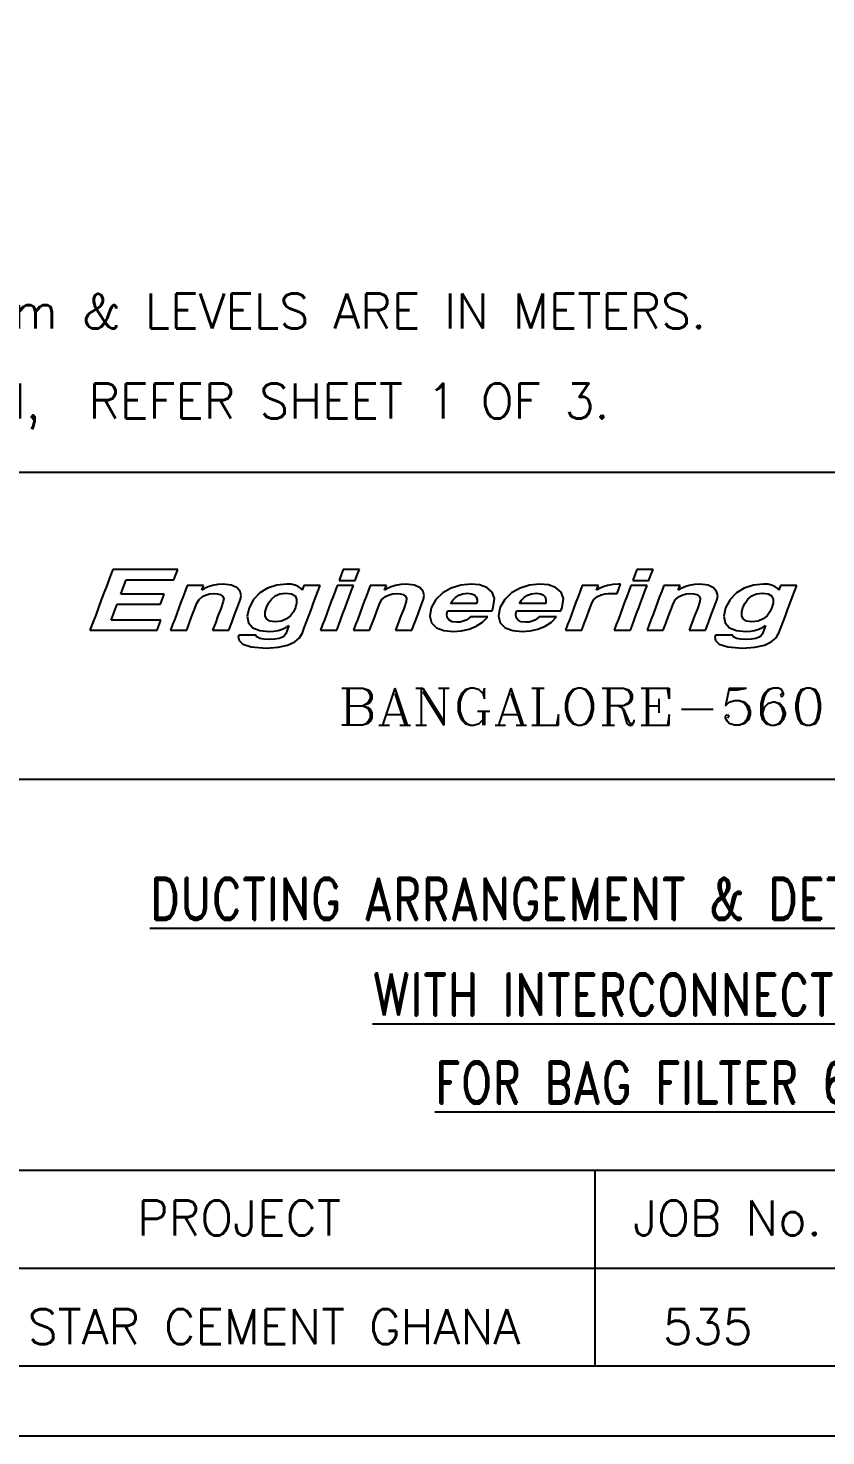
# Model space of a CAD drawing. Header units: inches. Extents: x 0 to 157513, y -28488 to 35640.
# Drawn here: x 149551 to 152977, y 0 to 6044 of the extents above; entities that cross this region are included whole.
import ezdxf
from ezdxf.enums import TextEntityAlignment as Align

# ---------------------------------------------------------------- set-up
doc = ezdxf.new("R2010")
doc.units = ezdxf.units.IN
doc.header["$LTSCALE"] = 400
doc.header["$MEASUREMENT"] = 0
doc.linetypes.add('0', pattern=[0])
doc.styles.add('ROMAND', font='romand.shx', dxfattribs={"width": 0.85})
doc.styles.add('ROMANS', font='romans')
doc.styles.add('Su Rekha', font='simplex.shx')

# ---------------------------------------------------------------- blocks, each defined once
blk = doc.blocks.new('A1 title blck promac')
at = {"color": 4, "linetype": '0'}
for p, q in [((2138894.4, -472474.2), (2149694.2, -472474.2)), ((2138894.4, -472474.2), (2149694.2, -472474.2)), ((2138894.4, -473792.3), (2149694.2, -473792.3)), ((2138894.4, -475472.3), (2149694.2, -475472.3)), ((2144467.3, -476312.3), (2144467.3, -475472.3)), ((2138894.4, -475892.3), (2149694.2, -475892.3))]:
    blk.add_line(p, q, dxfattribs=at)
blk.add_lwpolyline([(2099534.2, -476612.3), (2149994.2, -476612.3), (2149994.2, -440972.4), (2099534.2, -440972.4)], close=True, dxfattribs=at)
for points in [[(2100784.8, -476312.3), (2149694.2, -476312.3), (2149694.2, -441272.4), (2099834.2, -441272.4), (2099834.2, -470227.9)], [(2142383.3, -472925.2), (2142371.2, -472957.8)], [(2142395.5, -472893), (2142383.3, -472925.2)], [(2142430.8, -472893), (2142395.5, -472893)], [(2142465.4, -472893), (2142430.8, -472893)], [(2142441.4, -472967.6), (2142453.2, -472936.6)], [(2142453.2, -472936.6), (2142504.2, -472936.6)], [(2142500.3, -472893), (2142465.4, -472893)], [(2142535.2, -472893), (2142500.3, -472893)], [(2142504.2, -472936.6), (2142555.6, -472936.6)], [(2142569.8, -472893), (2142535.2, -472893)], [(2142555.6, -472936.6), (2142606.3, -472936.6)], [(2142604.7, -472893), (2142569.8, -472893)], [(2142639.6, -472893), (2142604.7, -472893)], [(2142606.3, -472936.6), (2142657.7, -472936.6)], [(2142674.6, -472893), (2142639.6, -472893)], [(2142657.7, -472936.6), (2142674.6, -472893)], [(2143376.7, -472916.1), (2143367.7, -472939.3)], [(2143367.7, -472939.3), (2143402.2, -472939.3)], [(2143385.4, -472893), (2143376.7, -472916.1)], [(2143419.9, -472893), (2143385.4, -472893)], [(2143402.2, -472939.3), (2143437.2, -472939.3)], [(2143454.8, -472893), (2143419.9, -472893)], [(2143437.2, -472939.3), (2143445.8, -472916.1)], [(2143445.8, -472916.1), (2143454.8, -472893)], [(2144637.8, -472916.1), (2144628.8, -472939.3)], [(2144628.8, -472939.3), (2144663.3, -472939.3)], [(2144646.4, -472893), (2144637.8, -472916.1)], [(2144681, -472893), (2144646.4, -472893)], [(2144663.3, -472939.3), (2144698.2, -472939.3)], [(2144715.9, -472893), (2144681, -472893)], [(2144698.2, -472939.3), (2144706.9, -472916.1)], [(2144706.9, -472916.1), (2144715.9, -472893)], [(2142359, -472990.3), (2142346.4, -473022.9)], [(2142371.2, -472957.8), (2142359, -472990.3)], [(2142430, -472998.2), (2142441.4, -472967.6)], [(2142476.7, -472998.2), (2142430, -472998.2)], [(2142523.4, -472998.2), (2142476.7, -472998.2)], [(2142569.8, -472998.2), (2142523.4, -472998.2)], [(2142616.1, -472998.2), (2142569.8, -472998.2)], [(2142600, -473042.1), (2142616.1, -472998.2)], [(2142706.3, -472985.2), (2142697.3, -473009.2)], [(2142715, -472961.3), (2142706.3, -472985.2)], [(2142749.9, -472961.3), (2142715, -472961.3)], [(2142784.8, -472961.3), (2142749.9, -472961.3)], [(2142777.4, -472981.7), (2142784.8, -472961.3)], [(2142789.2, -472973.8), (2142777.4, -472981.7)], [(2142780.5, -473008.8), (2142796.6, -473000.9)], [(2142805.3, -472966.8), (2142789.2, -472973.8)], [(2142796.6, -473000.9), (2142813.1, -472996.6)], [(2142824.5, -472960.9), (2142805.3, -472966.8)], [(2142813.1, -472996.6), (2142827.6, -472995)], [(2142846.5, -472956.6), (2142824.5, -472960.9)], [(2142827.6, -472995), (2142843.7, -472996.6)], [(2142843.7, -472996.6), (2142857.1, -473000.5)], [(2142870.4, -472955), (2142846.5, -472956.6)], [(2142857.1, -473000.5), (2142867.3, -473007.6)], [(2142905.7, -472959.3), (2142870.4, -472955)], [(2142929.3, -472970.7), (2142905.7, -472959.3)], [(2142942.2, -472986.4), (2142929.3, -472970.7)], [(2142946.9, -473003.7), (2142942.2, -472986.4)], [(2142944.2, -473020.2), (2142946.9, -473003.7)], [(2143027, -472993.1), (2142999.9, -473021.7)], [(2143060.8, -472972.3), (2143027, -472993.1)], [(2143100.4, -472959.3), (2143060.8, -472972.3)], [(2143076.9, -473020.2), (2143093.3, -473006)], [(2143093.3, -473006), (2143113.8, -472997)], [(2143143.6, -472955), (2143100.4, -472959.3)], [(2143113.8, -472997), (2143138.9, -472993.5)], [(2143138.9, -472993.5), (2143163.6, -472997)], [(2143162.4, -472956.2), (2143143.6, -472955)], [(2143178.5, -472959.7), (2143162.4, -472956.2)], [(2143163.6, -472997), (2143178.5, -473006)], [(2143191.5, -472965.2), (2143178.5, -472959.7)], [(2143178.5, -473006), (2143184.8, -473020.2)], [(2143201.7, -472972.3), (2143191.5, -472965.2)], [(2143209.1, -472980.9), (2143201.7, -472972.3)], [(2143216.6, -472961.3), (2143209.1, -472980.9)], [(2143251.5, -472961.3), (2143216.6, -472961.3)], [(2143286.1, -472961.3), (2143251.5, -472961.3)], [(2143266.4, -473013.5), (2143275.8, -472987.2)], [(2143275.8, -472987.2), (2143286.1, -472961.3)], [(2143350.8, -472985.2), (2143341.8, -473009.2)], [(2143359.4, -472961.3), (2143350.8, -472985.2)], [(2143394.4, -472961.3), (2143359.4, -472961.3)], [(2143429.3, -472961.3), (2143394.4, -472961.3)], [(2143410.9, -473009.6), (2143419.9, -472985.6)], [(2143419.9, -472985.6), (2143429.3, -472961.3)], [(2143492.5, -472985.2), (2143483.5, -473009.2)], [(2143501.1, -472961.3), (2143492.5, -472985.2)], [(2143535.7, -472961.3), (2143501.1, -472961.3)], [(2143570.6, -472961.3), (2143535.7, -472961.3)], [(2143563.2, -472981.7), (2143570.6, -472961.3)], [(2143574.9, -472973.8), (2143563.2, -472981.7)], [(2143566.3, -473008.8), (2143582.4, -473000.9)], [(2143591, -472966.8), (2143574.9, -472973.8)], [(2143582.4, -473000.9), (2143598.9, -472996.6)], [(2143610.2, -472960.9), (2143591, -472966.8)], [(2143598.9, -472996.6), (2143613.4, -472995)], [(2143632.2, -472956.6), (2143610.2, -472960.9)], [(2143613.4, -472995), (2143629.5, -472996.6)], [(2143629.5, -472996.6), (2143642.8, -473000.5)], [(2143656.2, -472955), (2143632.2, -472956.6)], [(2143642.8, -473000.5), (2143653, -473007.6)], [(2143691.5, -472959.3), (2143656.2, -472955)], [(2143715.4, -472970.7), (2143691.5, -472959.3)], [(2143728, -472986.4), (2143715.4, -472970.7)], [(2143733.1, -473003.7), (2143728, -472986.4)], [(2143730.4, -473020.2), (2143733.1, -473003.7)], [(2143812.8, -472993.1), (2143783.3, -473021.7)], [(2143849.3, -472972.3), (2143812.8, -472993.1)], [(2143890.5, -472959.3), (2143849.3, -472972.3)], [(2143866.9, -473013.1), (2143881.5, -473003.3)], [(2143881.5, -473003.3), (2143898.3, -472997)], [(2143934.4, -472955), (2143890.5, -472959.3)], [(2143898.3, -472997), (2143919.5, -472994.6)], [(2143919.5, -472994.6), (2143936.4, -472996.6)], [(2143970.9, -472958.5), (2143934.4, -472955)], [(2143936.4, -472996.6), (2143949, -473001.7)], [(2143949, -473001.7), (2143956.4, -473010.3)], [(2144002, -472969.5), (2143970.9, -472958.5)], [(2144024.7, -472989.2), (2144002, -472969.5)], [(2144035.7, -473017.8), (2144024.7, -472989.2)], [(2144108.3, -472993.1), (2144078.9, -473021.7)], [(2144144.8, -472972.3), (2144108.3, -472993.1)], [(2144186, -472959.3), (2144144.8, -472972.3)], [(2144162.5, -473013.1), (2144177, -473003.3)], [(2144177, -473003.3), (2144194.3, -472997)], [(2144230, -472955), (2144186, -472959.3)], [(2144194.3, -472997), (2144215.1, -472994.6)], [(2144215.1, -472994.6), (2144232.3, -472996.6)], [(2144266.5, -472958.5), (2144230, -472955)], [(2144232.3, -472996.6), (2144244.5, -473001.7)], [(2144244.5, -473001.7), (2144252, -473010.3)], [(2144297.5, -472969.5), (2144266.5, -472958.5)], [(2144320.7, -472989.2), (2144297.5, -472969.5)], [(2144331.3, -473017.8), (2144320.7, -472989.2)], [(2144403.1, -472985.2), (2144394, -473009.2)], [(2144411.7, -472961.3), (2144403.1, -472985.2)], [(2144446.6, -472961.3), (2144411.7, -472961.3)], [(2144481.2, -472961.3), (2144446.6, -472961.3)], [(2144473.7, -472981.7), (2144481.2, -472961.3)], [(2144485.5, -472973.8), (2144473.7, -472981.7)], [(2144476.9, -473008.8), (2144493, -473000.9)], [(2144501.6, -472966.8), (2144485.5, -472973.8)], [(2144493, -473000.9), (2144509.8, -472996.6)], [(2144520.8, -472960.9), (2144501.6, -472966.8)], [(2144509.8, -472996.6), (2144524, -472995)], [(2144542.8, -472956.6), (2144520.8, -472960.9)], [(2144524, -472995), (2144561.6, -472995)], [(2144567.1, -472955), (2144542.8, -472956.6)], [(2144561.6, -472995), (2144576.6, -472955)], [(2144576.6, -472955), (2144567.1, -472955)], [(2144611.9, -472985.2), (2144602.9, -473009.2)], [(2144620.5, -472961.3), (2144611.9, -472985.2)], [(2144655.4, -472961.3), (2144620.5, -472961.3)], [(2144690.4, -472961.3), (2144655.4, -472961.3)], [(2144671.9, -473009.6), (2144681, -472985.6)], [(2144681, -472985.6), (2144690.4, -472961.3)], [(2144753.6, -472985.2), (2144744.1, -473009.2)], [(2144761.8, -472961.3), (2144753.6, -472985.2)], [(2144796.7, -472961.3), (2144761.8, -472961.3)], [(2144831.7, -472961.3), (2144796.7, -472961.3)], [(2144824.2, -472981.7), (2144831.7, -472961.3)], [(2144836, -472973.8), (2144824.2, -472981.7)], [(2144827.4, -473008.8), (2144843.4, -473000.9)], [(2144852.1, -472966.8), (2144836, -472973.8)], [(2144843.4, -473000.9), (2144859.9, -472996.6)], [(2144871.3, -472960.9), (2144852.1, -472966.8)], [(2144859.9, -472996.6), (2144874.5, -472995)], [(2144893.3, -472956.6), (2144871.3, -472960.9)], [(2144874.5, -472995), (2144890.5, -472996.6)], [(2144890.5, -472996.6), (2144903.9, -473000.5)], [(2144917.2, -472955), (2144893.3, -472956.6)], [(2144903.9, -473000.5), (2144914.1, -473007.6)], [(2144952.6, -472959.3), (2144917.2, -472955)], [(2144976.1, -472970.7), (2144952.6, -472959.3)], [(2144989.1, -472986.4), (2144976.1, -472970.7)], [(2144993.8, -473003.7), (2144989.1, -472986.4)], [(2144991.4, -473020.2), (2144993.8, -473003.7)], [(2145073.8, -472993.1), (2145047.1, -473021.7)], [(2145107.6, -472972.3), (2145073.8, -472993.1)], [(2145147.2, -472959.3), (2145107.6, -472972.3)], [(2145123.7, -473020.2), (2145140.2, -473006)], [(2145140.2, -473006), (2145160.6, -472997)], [(2145190.4, -472955), (2145147.2, -472959.3)], [(2145160.6, -472997), (2145185.7, -472993.5)], [(2145185.7, -472993.5), (2145210.4, -472997)], [(2145209.2, -472956.2), (2145190.4, -472955)], [(2145225.3, -472959.7), (2145209.2, -472956.2)], [(2145210.4, -472997), (2145225.3, -473006)], [(2145238.3, -472965.2), (2145225.3, -472959.7)], [(2145225.3, -473006), (2145231.6, -473020.2)], [(2145248.5, -472972.3), (2145238.3, -472965.2)], [(2145256, -472980.9), (2145248.5, -472972.3)], [(2145263.4, -472961.3), (2145256, -472980.9)], [(2145298.3, -472961.3), (2145263.4, -472961.3)], [(2145332.9, -472961.3), (2145298.3, -472961.3)], [(2145313.3, -473013.5), (2145322.7, -472987.2)], [(2145322.7, -472987.2), (2145332.9, -472961.3)], [(2142334.7, -473055.5), (2142322.5, -473088.1)], [(2142346.4, -473022.9), (2142334.7, -473055.5)], [(2142401.4, -473076.3), (2142413.9, -473042.1)], [(2142413.9, -473042.1), (2142460.3, -473042.1)], [(2142460.3, -473042.1), (2142506.6, -473042.1)], [(2142506.6, -473042.1), (2142553.3, -473042.1)], [(2142553.3, -473042.1), (2142600, -473042.1)], [(2142679.3, -473057.4), (2142670.6, -473081.4)], [(2142688.3, -473033.1), (2142679.3, -473057.4)], [(2142697.3, -473009.2), (2142688.3, -473033.1)], [(2142734.2, -473095.5), (2142745.2, -473066.5)], [(2142745.2, -473066.5), (2142756.2, -473037.4)], [(2142756.2, -473037.4), (2142766, -473020.9)], [(2142766, -473020.9), (2142780.5, -473008.8)], [(2142859, -473061), (2142847.3, -473091.6)], [(2142870.4, -473030), (2142859, -473061)], [(2142867.3, -473007.6), (2142872, -473017.4)], [(2142872, -473017.4), (2142870.4, -473030)], [(2142919.1, -473086.9), (2142931.6, -473053.9)], [(2142931.6, -473053.9), (2142944.2, -473020.2)], [(2142980.7, -473057.4), (2142973.2, -473093.2)], [(2142999.9, -473021.7), (2142980.7, -473057.4)], [(2143050.6, -473074.3), (2143055.3, -473055.5)], [(2143055.3, -473055.5), (2143064.3, -473037)], [(2143064.3, -473037), (2143076.9, -473020.2)], [(2143179.7, -473055.5), (2143171.1, -473074.3)], [(2143184.8, -473037), (2143179.7, -473055.5)], [(2143184.8, -473020.2), (2143184.8, -473037)], [(2143237.4, -473091.2), (2143247.2, -473065.3)], [(2143247.2, -473065.3), (2143256.6, -473039.4)], [(2143256.6, -473039.4), (2143266.4, -473013.5)], [(2143323.7, -473057.4), (2143315.1, -473081.4)], [(2143332.8, -473033.1), (2143323.7, -473057.4)], [(2143341.8, -473009.2), (2143332.8, -473033.1)], [(2143384.2, -473081.8), (2143393.2, -473057.4)], [(2143393.2, -473057.4), (2143401.8, -473033.5)], [(2143401.8, -473033.5), (2143410.9, -473009.6)], [(2143465, -473057.4), (2143456.4, -473081.4)], [(2143474.1, -473033.1), (2143465, -473057.4)], [(2143483.5, -473009.2), (2143474.1, -473033.1)], [(2143520.4, -473095.5), (2143531, -473066.5)], [(2143531, -473066.5), (2143542.3, -473037.4)], [(2143542.3, -473037.4), (2143551.8, -473020.9)], [(2143551.8, -473020.9), (2143566.3, -473008.8)], [(2143645.2, -473061), (2143633.4, -473091.6)], [(2143656.2, -473030), (2143645.2, -473061)], [(2143653, -473007.6), (2143657.7, -473017.4)], [(2143657.7, -473017.4), (2143656.2, -473030)], [(2143705.2, -473086.9), (2143717.4, -473053.9)], [(2143717.4, -473053.9), (2143730.4, -473020.2)], [(2143762.9, -473057.4), (2143756.6, -473093.2)], [(2143783.3, -473021.7), (2143762.9, -473057.4)], [(2143846.5, -473038.2), (2143855.6, -473024.9)], [(2143903.4, -473038.2), (2143846.5, -473038.2)], [(2143855.6, -473024.9), (2143866.9, -473013.1)], [(2143959.6, -473038.2), (2143903.4, -473038.2)], [(2143956.4, -473010.3), (2143960, -473022.5)], [(2143960, -473022.5), (2143959.6, -473038.2)], [(2144024.3, -473069.6), (2144029.8, -473055.5)], [(2144029.8, -473055.9), (2144035.7, -473017.8)], [(2144058.5, -473057.4), (2144052.2, -473093.2)], [(2144078.9, -473021.7), (2144058.5, -473057.4)], [(2144142.1, -473038.2), (2144151.5, -473024.9)], [(2144199, -473038.2), (2144142.1, -473038.2)], [(2144151.5, -473024.9), (2144162.5, -473013.1)], [(2144255.1, -473038.2), (2144199, -473038.2)], [(2144252, -473010.3), (2144255.9, -473022.5)], [(2144255.9, -473022.5), (2144255.1, -473038.2)], [(2144319.9, -473069.6), (2144325.4, -473055.5)], [(2144325.4, -473055.9), (2144331.3, -473017.8)], [(2144375.6, -473057.4), (2144367.4, -473081.4)], [(2144385, -473033.1), (2144375.6, -473057.4)], [(2144394, -473009.2), (2144385, -473033.1)], [(2144430.9, -473095.5), (2144441.5, -473066.5)], [(2144441.5, -473066.5), (2144452.9, -473037.4)], [(2144452.9, -473037.4), (2144462.3, -473020.9)], [(2144462.3, -473020.9), (2144476.9, -473008.8)], [(2144584.8, -473057.4), (2144576.2, -473081.4)], [(2144593.8, -473033.1), (2144584.8, -473057.4)], [(2144602.9, -473009.2), (2144593.8, -473033.1)], [(2144645.2, -473081.8), (2144654.3, -473057.4)], [(2144654.3, -473057.4), (2144662.9, -473033.5)], [(2144662.9, -473033.5), (2144671.9, -473009.6)], [(2144726.1, -473057.4), (2144717.5, -473081.4)], [(2144735.1, -473033.1), (2144726.1, -473057.4)], [(2144744.1, -473009.2), (2144735.1, -473033.1)], [(2144781.4, -473095.5), (2144792, -473066.5)], [(2144792, -473066.5), (2144803.4, -473037.4)], [(2144803.4, -473037.4), (2144812.8, -473020.9)], [(2144812.8, -473020.9), (2144827.4, -473008.8)], [(2144906.2, -473061), (2144894.5, -473091.6)], [(2144917.2, -473030), (2144906.2, -473061)], [(2144914.1, -473007.6), (2144918.8, -473017.4)], [(2144918.8, -473017.4), (2144917.2, -473030)], [(2144965.9, -473086.9), (2144978.5, -473053.9)], [(2144978.5, -473053.9), (2144991.4, -473020.2)], [(2145027.5, -473057.4), (2145020.1, -473093.2)], [(2145047.1, -473021.7), (2145027.5, -473057.4)], [(2145097.4, -473074.3), (2145102.1, -473055.5)], [(2145102.1, -473055.5), (2145111.1, -473037)], [(2145111.1, -473037), (2145123.7, -473020.2)], [(2145226.5, -473055.5), (2145217.9, -473074.3)], [(2145231.6, -473037), (2145226.5, -473055.5)], [(2145231.6, -473020.2), (2145231.6, -473037)], [(2145284.2, -473091.2), (2145294, -473065.3)], [(2145294, -473065.3), (2145303.4, -473039.4)], [(2145303.4, -473039.4), (2145313.3, -473013.5)], [(2142309.9, -473120.6), (2142297.8, -473153.6)], [(2142322.5, -473088.1), (2142309.9, -473120.6)], [(2142388.4, -473110.4), (2142401.4, -473076.3)], [(2142441.8, -473110.4), (2142388.4, -473110.4)], [(2142495.6, -473110.4), (2142441.8, -473110.4)], [(2142549, -473110.4), (2142495.6, -473110.4)], [(2142601.9, -473110.4), (2142549, -473110.4)], [(2142585.9, -473153.6), (2142601.9, -473110.4)], [(2142661.6, -473105.3), (2142652.6, -473129.3)], [(2142670.6, -473081.4), (2142661.6, -473105.3)], [(2142713, -473153.6), (2142723.6, -473124.6)], [(2142723.6, -473124.6), (2142734.2, -473095.5)], [(2142836.3, -473122.6), (2142824.5, -473153.6)], [(2142847.3, -473091.6), (2142836.3, -473122.6)], [(2142894.7, -473153.6), (2142906.9, -473120.2)], [(2142906.9, -473120.2), (2142919.1, -473086.9)], [(2142973.2, -473093.2), (2142979.1, -473121.8)], [(2142979.1, -473121.8), (2142997.6, -473142.6)], [(2143050.6, -473090.8), (2143050.6, -473074.3)], [(2143056.4, -473104.9), (2143050.6, -473090.8)], [(2143070.2, -473114.4), (2143056.4, -473104.9)], [(2143092.9, -473117.9), (2143070.2, -473114.4)], [(2143120, -473114.4), (2143092.9, -473117.9)], [(2143142, -473104.9), (2143120, -473114.4)], [(2143158.5, -473090.8), (2143142, -473104.9)], [(2143171.1, -473074.3), (2143158.5, -473090.8)], [(2143218.2, -473143), (2143227.6, -473117.1)], [(2143227.6, -473117.1), (2143237.4, -473091.2)], [(2143306.1, -473105.3), (2143297, -473129.3)], [(2143315.1, -473081.4), (2143306.1, -473105.3)], [(2143366.1, -473129.7), (2143375.1, -473105.7)], [(2143375.1, -473105.7), (2143384.2, -473081.8)], [(2143447.4, -473105.3), (2143438.3, -473129.3)], [(2143456.4, -473081.4), (2143447.4, -473105.3)], [(2143498.8, -473153.6), (2143509.4, -473124.6)], [(2143509.4, -473124.6), (2143520.4, -473095.5)], [(2143622, -473122.6), (2143610.2, -473153.6)], [(2143633.4, -473091.6), (2143622, -473122.6)], [(2143680.5, -473153.6), (2143692.7, -473120.2)], [(2143692.7, -473120.2), (2143705.2, -473086.9)], [(2143756.6, -473093.2), (2143764.5, -473121.8)], [(2143764.5, -473121.8), (2143785.3, -473142.6)], [(2143830.4, -473084.5), (2143833.6, -473069.6)], [(2143832, -473098.3), (2143830.4, -473084.5)], [(2143839.1, -473109.3), (2143832, -473098.3)], [(2143833.6, -473069.6), (2143881.5, -473069.6)], [(2143852.8, -473116.7), (2143839.1, -473109.3)], [(2143873.2, -473119.1), (2143852.8, -473116.7)], [(2143887.7, -473118.3), (2143873.2, -473119.1)], [(2143881.5, -473069.6), (2143928.9, -473069.6)], [(2143901.1, -473114.7), (2143887.7, -473118.3)], [(2143912.9, -473110.4), (2143901.1, -473114.7)], [(2143923.1, -473103.4), (2143912.9, -473110.4)], [(2143931.7, -473095.5), (2143923.1, -473103.4)], [(2143928.9, -473069.6), (2143976.8, -473069.6)], [(2143969, -473095.5), (2143931.7, -473095.5)], [(2143956.4, -473135.9), (2143983.5, -473118.3)], [(2144006.3, -473095.5), (2143969, -473095.5)], [(2143976.8, -473069.6), (2144024.3, -473069.6)], [(2143983.5, -473118.3), (2144006.3, -473095.5)], [(2144052.2, -473093.2), (2144060, -473121.8)], [(2144060, -473121.8), (2144081.2, -473142.6)], [(2144126, -473084.5), (2144129.5, -473069.6)], [(2144127.5, -473098.3), (2144126, -473084.5)], [(2144134.6, -473109.3), (2144127.5, -473098.3)], [(2144129.5, -473069.6), (2144177, -473069.6)], [(2144148.7, -473116.7), (2144134.6, -473109.3)], [(2144169.2, -473119.1), (2144148.7, -473116.7)], [(2144183.3, -473118.3), (2144169.2, -473119.1)], [(2144177, -473069.6), (2144224.9, -473069.6)], [(2144197, -473114.7), (2144183.3, -473118.3)], [(2144208.8, -473110.4), (2144197, -473114.7)], [(2144218.6, -473103.4), (2144208.8, -473110.4)], [(2144227.2, -473095.5), (2144218.6, -473103.4)], [(2144224.9, -473069.6), (2144272.4, -473069.6)], [(2144264.9, -473095.5), (2144227.2, -473095.5)], [(2144252, -473135.9), (2144279.4, -473118.3)], [(2144301.8, -473095.5), (2144264.9, -473095.5)], [(2144272.4, -473069.6), (2144319.9, -473069.6)], [(2144279.4, -473118.3), (2144301.8, -473095.5)], [(2144357.9, -473105.3), (2144348.9, -473129.3)], [(2144367.4, -473081.4), (2144357.9, -473105.3)], [(2144409.4, -473153.6), (2144420.3, -473124.6)], [(2144420.3, -473124.6), (2144430.9, -473095.5)], [(2144567.1, -473105.3), (2144557.7, -473129.3)], [(2144576.2, -473081.4), (2144567.1, -473105.3)], [(2144627.2, -473129.7), (2144636.2, -473105.7)], [(2144636.2, -473105.7), (2144645.2, -473081.8)], [(2144708.4, -473105.3), (2144699.4, -473129.3)], [(2144717.5, -473081.4), (2144708.4, -473105.3)], [(2144759.8, -473153.6), (2144770.4, -473124.6)], [(2144770.4, -473124.6), (2144781.4, -473095.5)], [(2144883.1, -473122.6), (2144871.3, -473153.6)], [(2144894.5, -473091.6), (2144883.1, -473122.6)], [(2144941.6, -473153.6), (2144953.7, -473120.2)], [(2144953.7, -473120.2), (2144965.9, -473086.9)], [(2145020.1, -473093.2), (2145026, -473121.8)], [(2145026, -473121.8), (2145044.4, -473142.6)], [(2145097.4, -473090.8), (2145097.4, -473074.3)], [(2145103.3, -473104.9), (2145097.4, -473090.8)], [(2145117, -473114.4), (2145103.3, -473104.9)], [(2145139.8, -473117.9), (2145117, -473114.4)], [(2145166.9, -473114.4), (2145139.8, -473117.9)], [(2145188.8, -473104.9), (2145166.9, -473114.4)], [(2145205.7, -473090.8), (2145188.8, -473104.9)], [(2145217.9, -473074.3), (2145205.7, -473090.8)], [(2145265, -473143), (2145274.8, -473117.1)], [(2145274.8, -473117.1), (2145284.2, -473091.2)], [(2142297.8, -473153.6), (2142333.9, -473153.6)], [(2142333.9, -473153.6), (2142369.6, -473153.6)], [(2142369.6, -473153.6), (2142405.3, -473153.6)], [(2142405.3, -473153.6), (2142441.8, -473153.6)], [(2142441.8, -473153.6), (2142477.9, -473153.6)], [(2142477.9, -473153.6), (2142513.6, -473153.6)], [(2142513.6, -473153.6), (2142549.7, -473153.6)], [(2142549.7, -473153.6), (2142585.9, -473153.6)], [(2142652.6, -473129.3), (2142643.2, -473153.6)], [(2142643.2, -473153.6), (2142678.1, -473153.6)], [(2142678.1, -473153.6), (2142713, -473153.6)], [(2142824.5, -473153.6), (2142859, -473153.6)], [(2142859, -473153.6), (2142894.7, -473153.6)], [(2142936.7, -473174.4), (2142934.8, -473183)], [(2142934.8, -473183), (2142937.9, -473197.6)], [(2142974.4, -473174.4), (2142936.7, -473174.4)], [(2143011.3, -473174.4), (2142974.4, -473174.4)], [(2142997.6, -473142.6), (2143027.4, -473155.2)], [(2143011.7, -473179.1), (2143011.3, -473174.4)], [(2143017.2, -473183.8), (2143011.7, -473179.1)], [(2143027.8, -473188.5), (2143017.2, -473183.8)], [(2143027.4, -473155.2), (2143067.4, -473159.1)], [(2143067.4, -473159.1), (2143087.5, -473157.9)], [(2143087.5, -473157.9), (2143105.5, -473154.4)], [(2143105.5, -473154.4), (2143122.8, -473149.3)], [(2143124.3, -473183), (2143109.8, -473188.5)], [(2143122.8, -473149.3), (2143138.5, -473141.8)], [(2143133.4, -473176), (2143124.3, -473183)], [(2143138.9, -473168.5), (2143133.4, -473176)], [(2143138.5, -473141.8), (2143152.2, -473133.2)], [(2143152.2, -473133.2), (2143138.9, -473168.5)], [(2143176.9, -473203.5), (2143197.4, -473186.2)], [(2143197.4, -473186.2), (2143208.3, -473166.9)], [(2143208.3, -473168.9), (2143218.2, -473143)], [(2143297, -473129.3), (2143287.6, -473153.6)], [(2143287.6, -473153.6), (2143322.6, -473153.6)], [(2143322.6, -473153.6), (2143357.5, -473153.6)], [(2143357.5, -473153.6), (2143366.1, -473129.7)], [(2143438.3, -473129.3), (2143429.3, -473153.6)], [(2143429.3, -473153.6), (2143463.9, -473153.6)], [(2143463.9, -473153.6), (2143498.8, -473153.6)], [(2143610.2, -473153.6), (2143645.2, -473153.6)], [(2143645.2, -473153.6), (2143680.5, -473153.6)], [(2143785.3, -473142.6), (2143817.5, -473155.2)], [(2143817.5, -473155.2), (2143858.3, -473159.1)], [(2143858.3, -473159.1), (2143892.4, -473156.4)], [(2143892.4, -473156.4), (2143925.8, -473148.9)], [(2143925.8, -473148.9), (2143956.4, -473135.9)], [(2144081.2, -473142.6), (2144113.4, -473155.2)], [(2144113.4, -473155.2), (2144153.8, -473159.1)], [(2144153.8, -473159.1), (2144188.4, -473156.4)], [(2144188.4, -473156.4), (2144221.4, -473148.9)], [(2144221.4, -473148.9), (2144252, -473135.9)], [(2144348.9, -473129.3), (2144339.9, -473153.6)], [(2144339.9, -473153.6), (2144374.8, -473153.6)], [(2144374.8, -473153.6), (2144409.4, -473153.6)], [(2144557.7, -473129.3), (2144548.7, -473153.6)], [(2144548.7, -473153.6), (2144583.6, -473153.6)], [(2144583.6, -473153.6), (2144618.6, -473153.6)], [(2144618.6, -473153.6), (2144627.2, -473129.7)], [(2144699.4, -473129.3), (2144690.4, -473153.6)], [(2144690.4, -473153.6), (2144724.9, -473153.6)], [(2144724.9, -473153.6), (2144759.8, -473153.6)], [(2144871.3, -473153.6), (2144906.2, -473153.6)], [(2144906.2, -473153.6), (2144941.6, -473153.6)], [(2144984, -473174.4), (2144981.6, -473183)], [(2144981.6, -473183), (2144984.7, -473197.6)], [(2145021.2, -473174.4), (2144984, -473174.4)], [(2145058.1, -473174.4), (2145021.2, -473174.4)], [(2145044.4, -473142.6), (2145074.2, -473155.2)], [(2145058.9, -473179.1), (2145058.1, -473174.4)], [(2145064, -473183.8), (2145058.9, -473179.1)], [(2145075, -473188.5), (2145064, -473183.8)], [(2145074.2, -473155.2), (2145114.7, -473159.1)], [(2145114.7, -473159.1), (2145134.3, -473157.9)], [(2145134.3, -473157.9), (2145152.3, -473154.4)], [(2145152.3, -473154.4), (2145169.6, -473149.3)], [(2145171.2, -473183), (2145156.7, -473188.5)], [(2145169.6, -473149.3), (2145185.3, -473141.8)], [(2145180.2, -473176), (2145171.2, -473183)], [(2145185.7, -473168.5), (2145180.2, -473176)], [(2145185.3, -473141.8), (2145199, -473133.2)], [(2145199, -473133.2), (2145185.7, -473168.5)], [(2145223.8, -473203.5), (2145244.2, -473186.2)], [(2145244.2, -473186.2), (2145255.2, -473166.9)], [(2145255.2, -473168.9), (2145265, -473143)], [(2142937.9, -473197.6), (2142953.6, -473212.9)], [(2142953.6, -473212.9), (2142989.7, -473224.6)], [(2142989.7, -473224.6), (2143053.7, -473229.7)], [(2143044.7, -473191.7), (2143027.8, -473188.5)], [(2143067.4, -473193.2), (2143044.7, -473191.7)], [(2143053.7, -473229.7), (2143106.3, -473226.2)], [(2143091, -473191.7), (2143067.4, -473193.2)], [(2143109.8, -473188.5), (2143091, -473191.7)], [(2143106.3, -473226.2), (2143146.7, -473216.8)], [(2143146.7, -473216.8), (2143176.9, -473203.5)], [(2144984.7, -473197.6), (2145000.4, -473212.9)], [(2145000.4, -473212.9), (2145036.9, -473224.6)], [(2145036.9, -473224.6), (2145100.5, -473229.7)], [(2145091.5, -473191.7), (2145075, -473188.5)], [(2145114.7, -473193.2), (2145091.5, -473191.7)], [(2145100.5, -473229.7), (2145153.1, -473226.2)], [(2145138.2, -473191.7), (2145114.7, -473193.2)], [(2145156.7, -473188.5), (2145138.2, -473191.7)], [(2145153.1, -473226.2), (2145193.9, -473216.8)], [(2145193.9, -473216.8), (2145223.8, -473203.5)], [(2143379.5, -473402.1), (2143470.1, -473402.1)], [(2143402.2, -473402.1), (2143402.2, -473561)], [(2143409.7, -473402.1), (2143409.7, -473561)], [(2143470.1, -473402.1), (2143492.9, -473409.5)], [(2143470.1, -473402.1), (2143485.4, -473409.5)], [(2143485.4, -473409.5), (2143492.9, -473417)], [(2143492.9, -473409.5), (2143500.4, -473417)], [(2143492.9, -473417), (2143500.4, -473432.3)], [(2143500.4, -473417), (2143508.2, -473432.3)], [(2143606.3, -473402.1), (2143553.3, -473561)], [(2143606.3, -473402.1), (2143659.3, -473561)], [(2143606.3, -473424.8), (2143651.9, -473561)], [(2143697, -473402.1), (2143727.2, -473402.1)], [(2143719.8, -473402.1), (2143719.8, -473561)], [(2143727.2, -473402.1), (2143817.9, -473545.7)], [(2143727.2, -473417), (2143817.9, -473561)], [(2143795.1, -473402.1), (2143840.6, -473402.1)], [(2143817.9, -473402.1), (2143817.9, -473561)], [(2143893.6, -473424.8), (2143886.2, -473439.7)], [(2143908.5, -473409.5), (2143893.6, -473424.8)], [(2143901.1, -473424.8), (2143893.6, -473439.7)], [(2143916.4, -473409.5), (2143901.1, -473424.8)], [(2143931.3, -473402.1), (2143908.5, -473409.5)], [(2143931.3, -473402.1), (2143916.4, -473409.5)], [(2143946.6, -473402.1), (2143931.3, -473402.1)], [(2143969, -473409.5), (2143946.6, -473402.1)], [(2143984.3, -473424.8), (2143969, -473409.5)], [(2143991.7, -473402.1), (2143984.3, -473424.8)], [(2143984.3, -473424.8), (2143991.7, -473447.2)], [(2143991.7, -473447.2), (2143991.7, -473402.1)], [(2144105.2, -473402.1), (2144052.2, -473561)], [(2144105.2, -473402.1), (2144158.2, -473561)], [(2144105.2, -473424.8), (2144150.7, -473561)], [(2144195.8, -473402.1), (2144248.8, -473402.1)], [(2144218.6, -473402.1), (2144218.6, -473561)], [(2144226.1, -473402.1), (2144226.1, -473561)], [(2144354.8, -473424.8), (2144347, -473439.7)], [(2144369.7, -473409.5), (2144354.8, -473424.8)], [(2144362.3, -473424.8), (2144354.8, -473439.7)], [(2144377.2, -473409.5), (2144362.3, -473424.8)], [(2144392.5, -473402.1), (2144369.7, -473409.5)], [(2144392.5, -473402.1), (2144377.2, -473409.5)], [(2144407.4, -473402.1), (2144392.5, -473402.1)], [(2144430.2, -473409.5), (2144407.4, -473402.1)], [(2144422.7, -473409.5), (2144407.4, -473402.1)], [(2144437.6, -473424.8), (2144422.7, -473409.5)], [(2144445.5, -473424.8), (2144430.2, -473409.5)], [(2144445.5, -473439.7), (2144437.6, -473424.8)], [(2144452.9, -473439.7), (2144445.5, -473424.8)], [(2144498.1, -473402.1), (2144588.7, -473402.1)], [(2144520.8, -473402.1), (2144520.8, -473561)], [(2144528.3, -473402.1), (2144528.3, -473561)], [(2144588.7, -473402.1), (2144611.5, -473409.5)], [(2144588.7, -473402.1), (2144604, -473409.5)], [(2144604, -473409.5), (2144611.5, -473417)], [(2144611.5, -473409.5), (2144619.3, -473417)], [(2144611.5, -473417), (2144619.3, -473432.3)], [(2144619.3, -473417), (2144626.8, -473432.3)], [(2144664.5, -473402.1), (2144785.4, -473402.1)], [(2144687.2, -473402.1), (2144687.2, -473561)], [(2144694.7, -473402.1), (2144694.7, -473561)], [(2144785.4, -473447.2), (2144777.9, -473402.1)], [(2144785.4, -473402.1), (2144785.4, -473447.2)], [(2145042.4, -473402.1), (2145027.1, -473477.8)], [(2145042.4, -473402.1), (2145117.8, -473402.1)], [(2145042.4, -473409.5), (2145080.1, -473409.5)], [(2145080.1, -473409.5), (2145117.8, -473402.1)], [(2145193.5, -473424.8), (2145186.1, -473439.7)], [(2145208.9, -473409.5), (2145193.5, -473424.8)], [(2145201, -473424.8), (2145193.5, -473439.7)], [(2145216.3, -473409.5), (2145201, -473424.8)], [(2145231.2, -473402.1), (2145208.9, -473409.5)], [(2145231.2, -473402.1), (2145216.3, -473409.5)], [(2145254, -473402.1), (2145231.2, -473402.1)], [(2145269.3, -473409.5), (2145254, -473402.1)], [(2145269.3, -473424.8), (2145261.4, -473432.3)], [(2145276.8, -473424.8), (2145269.3, -473409.5)], [(2145276.8, -473432.3), (2145276.8, -473424.8)], [(2145352.1, -473409.5), (2145337.2, -473432.3)], [(2145352.1, -473417), (2145344.7, -473432.3)], [(2145374.9, -473402.1), (2145352.1, -473409.5)], [(2145360, -473409.5), (2145352.1, -473417)], [(2145374.9, -473402.1), (2145360, -473409.5)], [(2145390.2, -473402.1), (2145374.9, -473402.1)], [(2145412.9, -473409.5), (2145390.2, -473402.1)], [(2145405.1, -473409.5), (2145390.2, -473402.1)], [(2145412.9, -473417), (2145405.1, -473409.5)], [(2145427.9, -473432.3), (2145412.9, -473409.5)], [(2145420.4, -473432.3), (2145412.9, -473417)], [(2143409.7, -473477.8), (2143470.1, -473477.8)], [(2143492.9, -473470), (2143470.1, -473477.8)], [(2143485.4, -473470), (2143470.1, -473477.8)], [(2143470.1, -473477.8), (2143492.9, -473485.3)], [(2143470.1, -473477.8), (2143485.4, -473485.3)], [(2143492.9, -473462.5), (2143485.4, -473470)], [(2143485.4, -473485.3), (2143492.9, -473492.7)], [(2143500.4, -473447.2), (2143492.9, -473462.5)], [(2143500.4, -473462.5), (2143492.9, -473470)], [(2143492.9, -473485.3), (2143500.4, -473492.7)], [(2143500.4, -473432.3), (2143500.4, -473447.2)], [(2143508.2, -473447.2), (2143500.4, -473462.5)], [(2143508.2, -473432.3), (2143508.2, -473447.2)], [(2143886.2, -473439.7), (2143878.3, -473462.5)], [(2143878.3, -473462.5), (2143878.3, -473500.2)], [(2143893.6, -473439.7), (2143886.2, -473462.5)], [(2143886.2, -473462.5), (2143886.2, -473500.2)], [(2144347, -473439.7), (2144339.5, -473470)], [(2144339.5, -473470), (2144339.5, -473492.7)], [(2144354.8, -473439.7), (2144347, -473470)], [(2144347, -473470), (2144347, -473492.7)], [(2144452.9, -473470), (2144445.5, -473439.7)], [(2144460.4, -473470), (2144452.9, -473439.7)], [(2144452.9, -473492.7), (2144452.9, -473470)], [(2144460.4, -473492.7), (2144460.4, -473470)], [(2144588.7, -473477.8), (2144528.3, -473477.8)], [(2144566.4, -473477.8), (2144581.3, -473485.3)], [(2144581.3, -473485.3), (2144588.7, -473492.7)], [(2144581.3, -473485.3), (2144588.7, -473500.2)], [(2144611.5, -473470), (2144588.7, -473477.8)], [(2144604, -473470), (2144588.7, -473477.8)], [(2144611.5, -473462.5), (2144604, -473470)], [(2144619.3, -473447.2), (2144611.5, -473462.5)], [(2144619.3, -473462.5), (2144611.5, -473470)], [(2144619.3, -473432.3), (2144619.3, -473447.2)], [(2144626.8, -473447.2), (2144619.3, -473462.5)], [(2144626.8, -473432.3), (2144626.8, -473447.2)], [(2144694.7, -473477.8), (2144740.2, -473477.8)], [(2144740.2, -473447.2), (2144740.2, -473508)], [(2145027.1, -473477.8), (2145042.4, -473462.5)], [(2145042.4, -473462.5), (2145065.2, -473455)], [(2145065.2, -473455), (2145087.6, -473455)], [(2145087.6, -473455), (2145110.3, -473462.5)], [(2145087.6, -473455), (2145102.9, -473462.5)], [(2145102.9, -473462.5), (2145117.8, -473477.8)], [(2145110.3, -473462.5), (2145125.6, -473477.8)], [(2145117.8, -473477.8), (2145125.6, -473500.2)], [(2145125.6, -473477.8), (2145133.1, -473500.2)], [(2145186.1, -473439.7), (2145178.6, -473470)], [(2145178.6, -473470), (2145178.6, -473515.5)], [(2145193.5, -473439.7), (2145186.1, -473470)], [(2145186.1, -473470), (2145186.1, -473515.5)], [(2145193.5, -473485.3), (2145186.1, -473508)], [(2145208.9, -473470), (2145193.5, -473485.3)], [(2145231.2, -473462.5), (2145208.9, -473470)], [(2145239.1, -473462.5), (2145231.2, -473462.5)], [(2145261.4, -473470), (2145239.1, -473462.5)], [(2145254, -473470), (2145239.1, -473462.5)], [(2145269.3, -473485.3), (2145254, -473470)], [(2145261.4, -473432.3), (2145269.3, -473439.7)], [(2145276.8, -473485.3), (2145261.4, -473470)], [(2145269.3, -473439.7), (2145276.8, -473432.3)], [(2145276.8, -473508), (2145269.3, -473485.3)], [(2145284.2, -473508), (2145276.8, -473485.3)], [(2145337.2, -473432.3), (2145329.7, -473470)], [(2145329.7, -473470), (2145329.7, -473492.7)], [(2145344.7, -473432.3), (2145337.2, -473470)], [(2145337.2, -473470), (2145337.2, -473492.7)], [(2145427.9, -473470), (2145420.4, -473432.3)], [(2145435.3, -473470), (2145427.9, -473432.3)], [(2145427.9, -473492.7), (2145427.9, -473470)], [(2145435.3, -473492.7), (2145435.3, -473470)], [(2143492.9, -473545.7), (2143485.4, -473553.2)], [(2143492.9, -473492.7), (2143500.4, -473508)], [(2143500.4, -473530.8), (2143492.9, -473545.7)], [(2143500.4, -473545.7), (2143492.9, -473553.2)], [(2143500.4, -473492.7), (2143508.2, -473508)], [(2143500.4, -473508), (2143500.4, -473530.8)], [(2143508.2, -473530.8), (2143500.4, -473545.7)], [(2143508.2, -473508), (2143508.2, -473530.8)], [(2143568.6, -473515.5), (2143636.5, -473515.5)], [(2143878.3, -473500.2), (2143886.2, -473522.9)], [(2143886.2, -473500.2), (2143893.6, -473522.9)], [(2143886.2, -473522.9), (2143893.6, -473538.2)], [(2143893.6, -473522.9), (2143901.1, -473538.2)], [(2143893.6, -473538.2), (2143908.5, -473553.2)], [(2143901.1, -473538.2), (2143916.4, -473553.2)], [(2143961.5, -473500.2), (2144014.5, -473500.2)], [(2143969, -473553.2), (2143984.3, -473538.2)], [(2143984.3, -473500.2), (2143984.3, -473561)], [(2143991.7, -473500.2), (2143991.7, -473561)], [(2144067.5, -473515.5), (2144135.4, -473515.5)], [(2144309.3, -473515.5), (2144301.8, -473561)], [(2144309.3, -473561), (2144309.3, -473515.5)], [(2144339.5, -473492.7), (2144347, -473522.9)], [(2144347, -473492.7), (2144354.8, -473522.9)], [(2144347, -473522.9), (2144354.8, -473538.2)], [(2144354.8, -473522.9), (2144362.3, -473538.2)], [(2144354.8, -473538.2), (2144369.7, -473553.2)], [(2144362.3, -473538.2), (2144377.2, -473553.2)], [(2144422.7, -473553.2), (2144437.6, -473538.2)], [(2144430.2, -473553.2), (2144445.5, -473538.2)], [(2144437.6, -473538.2), (2144445.5, -473522.9)], [(2144445.5, -473522.9), (2144452.9, -473492.7)], [(2144445.5, -473538.2), (2144452.9, -473522.9)], [(2144452.9, -473522.9), (2144460.4, -473492.7)], [(2144588.7, -473492.7), (2144611.5, -473545.7)], [(2144588.7, -473500.2), (2144604, -473553.2)], [(2144611.5, -473545.7), (2144619.3, -473553.2)], [(2144626.8, -473553.2), (2144634.3, -473545.7)], [(2144626.8, -473561), (2144634.3, -473545.7)], [(2144634.3, -473545.7), (2144634.3, -473538.2)], [(2144785.4, -473515.5), (2144777.9, -473561)], [(2144785.4, -473561), (2144785.4, -473515.5)], [(2144838.3, -473492.7), (2144974.5, -473492.7)], [(2145027.1, -473522.9), (2145035, -473515.5)], [(2145027.1, -473530.8), (2145027.1, -473522.9)], [(2145035, -473545.7), (2145027.1, -473530.8)], [(2145035, -473515.5), (2145042.4, -473522.9)], [(2145042.4, -473522.9), (2145035, -473530.8)], [(2145042.4, -473553.2), (2145035, -473545.7)], [(2145117.8, -473538.2), (2145102.9, -473553.2)], [(2145125.6, -473538.2), (2145110.3, -473553.2)], [(2145125.6, -473515.5), (2145117.8, -473538.2)], [(2145125.6, -473500.2), (2145125.6, -473515.5)], [(2145133.1, -473515.5), (2145125.6, -473538.2)], [(2145133.1, -473500.2), (2145133.1, -473515.5)], [(2145178.6, -473515.5), (2145186.1, -473538.2)], [(2145186.1, -473515.5), (2145193.5, -473538.2)], [(2145186.1, -473538.2), (2145201, -473553.2)], [(2145193.5, -473538.2), (2145208.9, -473553.2)], [(2145254, -473553.2), (2145269.3, -473538.2)], [(2145261.4, -473553.2), (2145276.8, -473538.2)], [(2145269.3, -473538.2), (2145276.8, -473515.5)], [(2145276.8, -473515.5), (2145276.8, -473508)], [(2145276.8, -473538.2), (2145284.2, -473515.5)], [(2145284.2, -473515.5), (2145284.2, -473508)], [(2145329.7, -473492.7), (2145337.2, -473530.8)], [(2145337.2, -473492.7), (2145344.7, -473530.8)], [(2145337.2, -473530.8), (2145352.1, -473553.2)], [(2145344.7, -473530.8), (2145352.1, -473545.7)], [(2145352.1, -473545.7), (2145360, -473553.2)], [(2145405.1, -473553.2), (2145412.9, -473545.7)], [(2145412.9, -473553.2), (2145427.9, -473530.8)], [(2145412.9, -473545.7), (2145420.4, -473530.8)], [(2145420.4, -473530.8), (2145427.9, -473492.7)], [(2145427.9, -473530.8), (2145435.3, -473492.7)], [(2143470.1, -473561), (2143379.5, -473561)], [(2143492.9, -473553.2), (2143470.1, -473561)], [(2143485.4, -473553.2), (2143470.1, -473561)], [(2143538.4, -473561), (2143583.6, -473561)], [(2143629.1, -473561), (2143674.2, -473561)], [(2143697, -473561), (2143742.5, -473561)], [(2143908.5, -473553.2), (2143931.3, -473561)], [(2143916.4, -473553.2), (2143931.3, -473561)], [(2143931.3, -473561), (2143946.6, -473561)], [(2143946.6, -473561), (2143969, -473553.2)], [(2144037.3, -473561), (2144082.4, -473561)], [(2144127.9, -473561), (2144173.1, -473561)], [(2144195.8, -473561), (2144309.3, -473561)], [(2144369.7, -473553.2), (2144392.5, -473561)], [(2144377.2, -473553.2), (2144392.5, -473561)], [(2144392.5, -473561), (2144407.4, -473561)], [(2144407.4, -473561), (2144430.2, -473553.2)], [(2144407.4, -473561), (2144422.7, -473553.2)], [(2144498.1, -473561), (2144551, -473561)], [(2144604, -473553.2), (2144611.5, -473561)], [(2144611.5, -473561), (2144626.8, -473561)], [(2144619.3, -473553.2), (2144626.8, -473553.2)], [(2144664.5, -473561), (2144785.4, -473561)], [(2145065.2, -473561), (2145042.4, -473553.2)], [(2145087.6, -473561), (2145065.2, -473561)], [(2145110.3, -473553.2), (2145087.6, -473561)], [(2145102.9, -473553.2), (2145087.6, -473561)], [(2145201, -473553.2), (2145223.8, -473561)], [(2145208.9, -473553.2), (2145223.8, -473561)], [(2145223.8, -473561), (2145239.1, -473561)], [(2145239.1, -473561), (2145261.4, -473553.2)], [(2145239.1, -473561), (2145254, -473553.2)], [(2145352.1, -473553.2), (2145374.9, -473561)], [(2145360, -473553.2), (2145374.9, -473561)], [(2145374.9, -473561), (2145390.2, -473561)], [(2145390.2, -473561), (2145412.9, -473553.2)], [(2145390.2, -473561), (2145405.1, -473553.2)]]:
    blk.add_lwpolyline(points, dxfattribs=at)
at = {"color": 4, "linetype": '0', "style": 'ROMANS'}
for s, p in [('PROJECT', (2142501.1, -475751.9)), ('JOB No.', (2144630.3, -475751.9))]:
    blk.add_text(s, height=150, dxfattribs=at).set_placement(p)

msp = doc.modelspace()

# ---------------------------------------------------------------- block references
msp.add_blockref('A1 title blck promac', (-1992481.1, 476612.3))

# ---------------------------------------------------------------- texts
at = {"style": 'Su Rekha'}
for s, p in [('1. ALL DIMENSIONS ARE IN mm & LEVELS ARE IN METERS.', (146490.2, 4754.6)), ('2. FOR ASSLY DETAILS & BOM,  REFER SHEET 1 OF 3.', (146480.5, 4367.9))]:
    msp.add_text(s, height=150, dxfattribs=at).set_placement(p)
at = {"color": 4, "linetype": '0', "style": 'ROMAND', "width": 0.8}
for s, p in [('%%UDUCTING ARRANGEMENT & DETAIL FOR DE SYSTEM', (152542.5, 2305.4)), ('%%UWITH INTERCONNECTING CHUTE', (152542.5, 1895.2)), ('%%UFOR BAG FILTER 611-BF4', (152569, 1516.6))]:
    msp.add_text(s, height=180, dxfattribs=at).set_placement(p, align=Align.MIDDLE_CENTER)
at = {"color": 4, "linetype": '0', "style": 'ROMANS'}
for s, p in [('STAR CEMENT GHANA', (149549.7, 393.9)), ('535', (152276.7, 393.9))]:
    msp.add_text(s, height=150, dxfattribs=at).set_placement(p)

doc.saveas('drawing.dxf')
